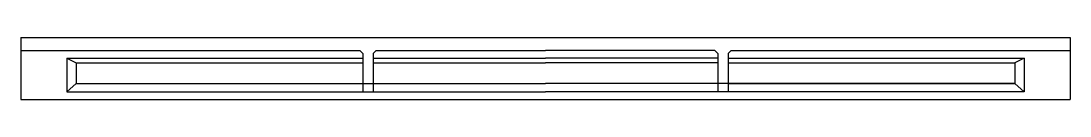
# Model space of a CAD drawing. Header units: inches. Extents: x 5923 to 8377, y 6359 to 6503.
import ezdxf

# ---------------------------------------------------------------- set-up
doc = ezdxf.new("R2010")
doc.units = ezdxf.units.IN
doc.header["$LTSCALE"] = 10
doc.header["$MEASUREMENT"] = 0
doc.linetypes.add('CENTER', pattern=[2, 1.25, -0.25, 0.25, -0.25])
doc.layers.add('6', color=6, linetype='CENTER')

msp = doc.modelspace()

# ---------------------------------------------------------------- linework, layer by layer
for p, q in [((5922.9, 6503.1), (8376.9, 6503.1)), ((5922.9, 6503.1), (5922.9, 6358.9)), ((8376.9, 6503.1), (8376.9, 6358.9)), ((5922.9, 6358.9), (8376.9, 6358.9))]:
    msp.add_line(p, q)
at = {"layer": '6', "linetype": 'Continuous'}
for p, q in [((5922.9, 6472.9), (6715.9, 6472.9)), ((6029.9, 6454.9), (6722.9, 6454.9)), ((6029.9, 6454.9), (6051.9, 6443.9)), ((6029.9, 6454.9), (6051.9, 6443.9)), ((6029.9, 6454.9), (6029.9, 6376.9)), ((6029.9, 6454.9), (6029.9, 6376.9)), ((6715.9, 6472.9), (6722.9, 6465.9)), ((6722.9, 6465.9), (6722.9, 6376.9)), ((6754, 6472.9), (6746.9, 6465.9)), ((6746.9, 6465.9), (6746.9, 6376.9)), ((6746.9, 6454.9), (7149.9, 6454.9)), ((6754, 6472.9), (7149.9, 6472.9)), ((7545.9, 6472.9), (7149.9, 6472.9)), ((7552.9, 6454.9), (7149.9, 6454.9)), ((7545.9, 6472.9), (7552.9, 6465.9)), ((7552.9, 6465.9), (7552.9, 6376.9)), ((7584, 6472.9), (7576.9, 6465.9)), ((7576.9, 6465.9), (7576.9, 6376.9)), ((7576.9, 6454.9), (8269.9, 6454.9)), ((7584, 6472.9), (8376.9, 6472.9)), ((8269.9, 6454.9), (8247.9, 6443.9)), ((8269.9, 6454.9), (8269.9, 6376.9)), ((6051.9, 6443.9), (6722.9, 6443.9)), ((6051.9, 6443.9), (6051.9, 6395.9)), ((6051.9, 6443.9), (6051.9, 6395.9)), ((6746.9, 6443.9), (7149.9, 6443.9)), ((7552.9, 6443.9), (7149.9, 6443.9)), ((7576.9, 6443.9), (8247.9, 6443.9)), ((8247.9, 6443.9), (8247.9, 6395.9)), ((6029.9, 6376.9), (6051.9, 6395.9)), ((6051.9, 6395.9), (6029.9, 6376.9)), ((6051.9, 6395.9), (7149.9, 6395.9)), ((8247.9, 6395.9), (7149.9, 6395.9)), ((7576.9, 6395.9), (8247.9, 6395.9)), ((8269.9, 6376.9), (8247.9, 6395.9)), ((6029.9, 6376.9), (7149.9, 6376.9)), ((8269.9, 6376.9), (7149.9, 6376.9))]:
    msp.add_line(p, q, dxfattribs=at)

doc.saveas('drawing.dxf')
